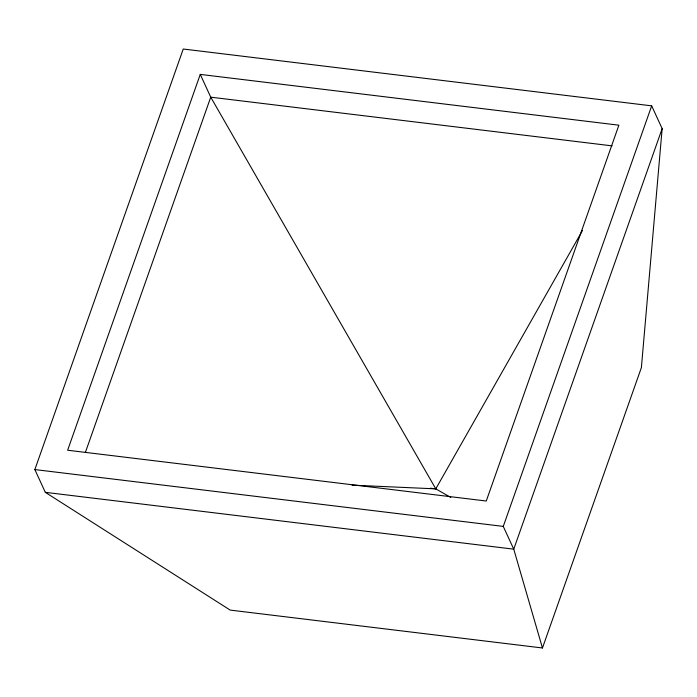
<?xml version="1.0" encoding="UTF-8"?>
<svg xmlns="http://www.w3.org/2000/svg" width="697" height="697" viewBox="0 0 697 697"><rect width="100%" height="100%" fill="white"/><g stroke="black" fill="none" stroke-linecap="round" stroke-linejoin="round"><path stroke-width="1.05" d="M662.15 128.623L641.388 367.615L542.458 647.983L230.176 610.093L45.322 492.335L34.85 469.569L183.25 49.017L651.678 105.848L662.15 128.623L513.75 549.166L542.458 647.983M200.266 74.396L67.644 450.227L486.262 501.021L618.884 125.19L200.266 74.396L210.738 97.171L435.782 488.858L450.785 497.458M85.365 452.466L210.738 97.171L612.097 145.865M45.322 492.335L513.75 549.166L503.269 526.401L651.678 105.848M352.072 485.147L435.782 488.858L582.57 230.341M430.397 488.205L435.782 488.858M34.85 469.569L503.269 526.401"/></g></svg>
